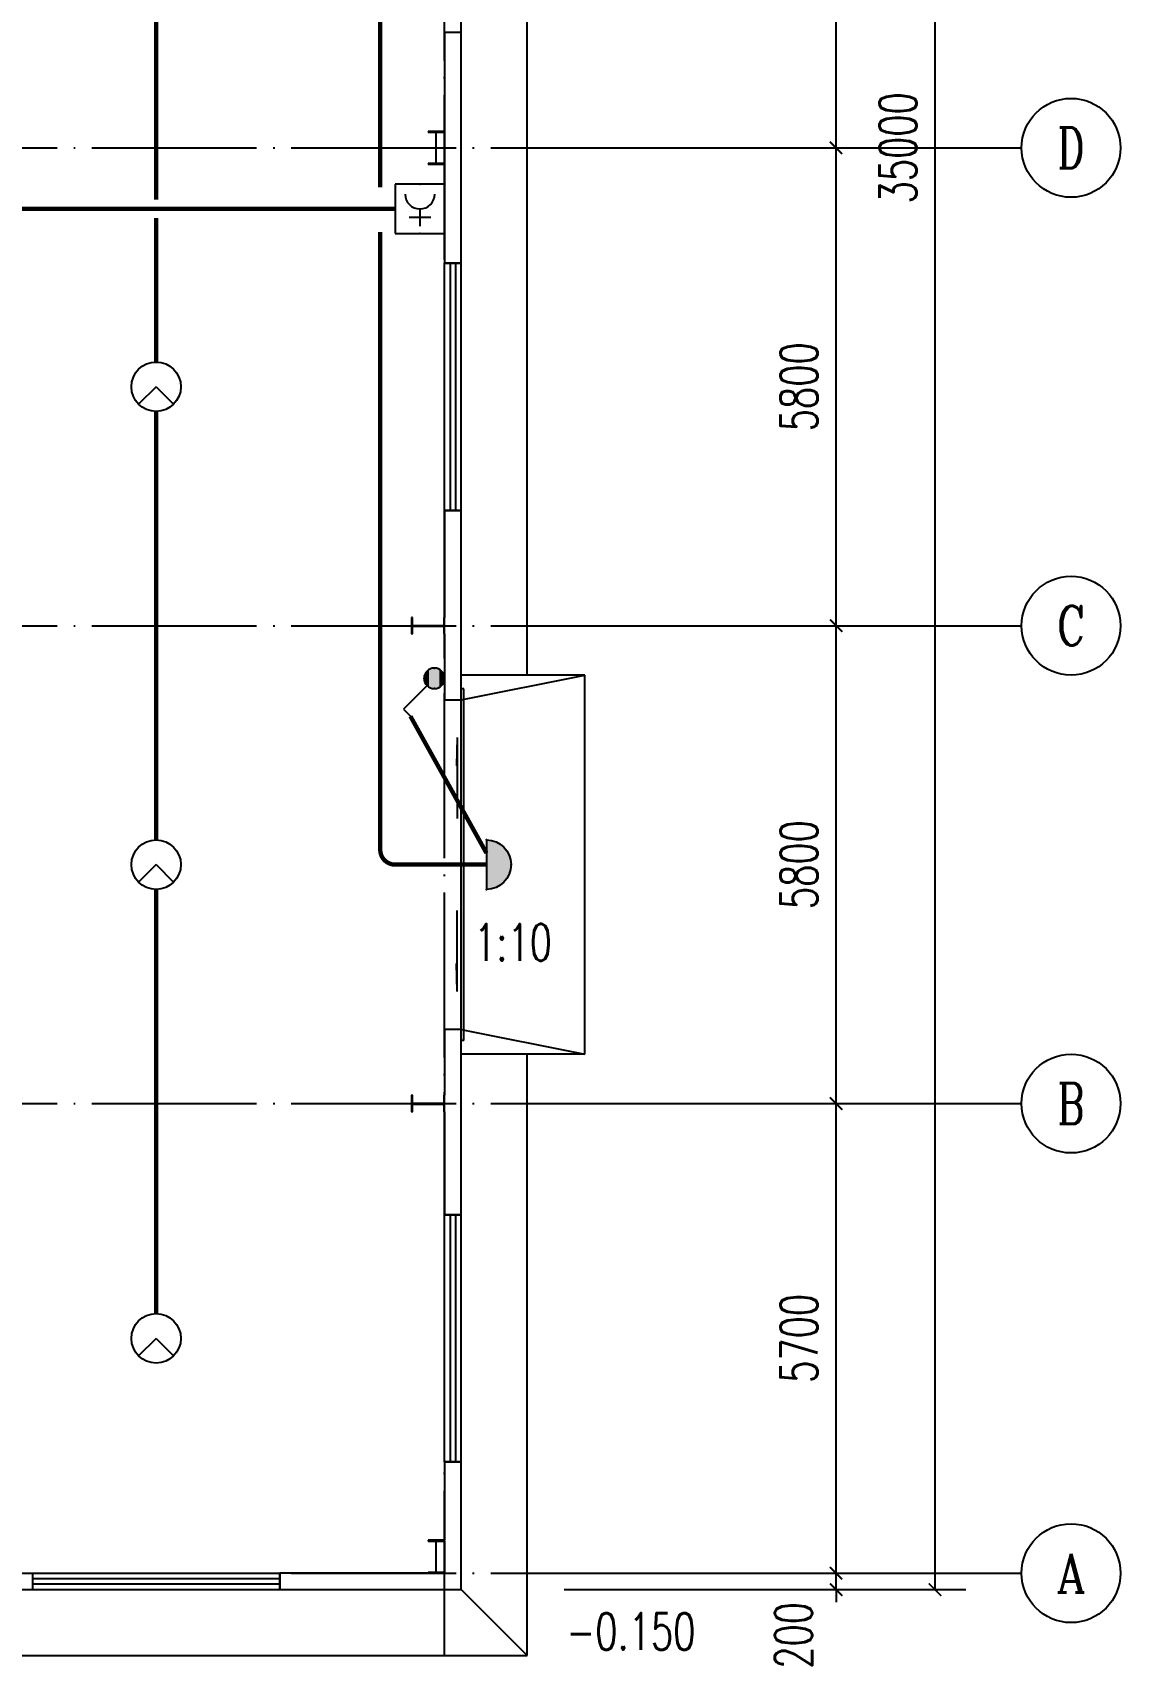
# Model space of a CAD drawing. Extents: x 33088 to 140010, y 13737 to 369010.
# Drawn here: x 92590 to 105790, y 227176 to 246876 of the extents above; entities that cross this region are included whole.
import ezdxf
from ezdxf.enums import TextEntityAlignment as Align

# ---------------------------------------------------------------- set-up
doc = ezdxf.new("R2010")
doc.units = 0
doc.header["$LTSCALE"] = 1000
doc.header["$MEASUREMENT"] = 0
doc.linetypes.add('DOTE', pattern=[2.42, 2, -0.2, 0.02, -0.2])
doc.layers.get('0').update_dxf_attribs({"linetype": 'CONTINUOUS'})
doc.layers.get('DEFPOINTS').update_dxf_attribs({"linetype": 'CONTINUOUS'})
for name, color, linetype in [('AXIS', 3, 'CONTINUOUS'), ('AXIS_TEXT', 7, 'CONTINUOUS'), ('COLUMN', 99, 'CONTINUOUS'), ('DIM_SYMB', 3, 'CONTINUOUS'), ('DOTE', 1, 'DOTE'), ('EQUIP-消防', 3, 'CONTINUOUS'), ('EQUIP-照明', 3, 'CONTINUOUS'), ('GROUND', 2, 'CONTINUOUS'), ('PUB_TEXT', 7, 'CONTINUOUS'), ('STAIR', 2, 'CONTINUOUS'), ('WALL', 9, 'CONTINUOUS'), ('WINDOW', 99, 'CONTINUOUS'), ('WIRE-照明', 1, 'CONTINUOUS')]:
    doc.layers.add(name, color=color, linetype=linetype)
doc.styles.add('_TCH_AXIS', font='COMPLEX', dxfattribs={"bigfont": 'GBCBIG'})
doc.styles.add('_TCH_DIM', font='SIMPLEX', dxfattribs={"bigfont": 'GBCBIG'})
doc.styles.add('_TCH_LABEL', font='COMPLEX', dxfattribs={"bigfont": 'GBCBIG'})
doc.styles.add('COMPLEX', font='COMPLEX')
doc.styles.add('DIM_FONT', font='SIMPLEX', dxfattribs={"width": 0.7, "bigfont": 'GBCBIG'})
doc.styles.get("Standard").update_dxf_attribs({"font": 'gbenor.shx', "bigfont": 'gbcbig.shx'})
doc.dimstyles.new('DIMN150', dxfattribs={"dimscale": 1.5, "dimtxt": 300, "dimasz": 100, "dimexe": 250, "dimexo": 300, "dimgap": 150, "dimtad": 1, "dimdec": 0, "dimzin": 0, "dimtxsty": 'DIM_FONT', "dimblk": 'ARCHTICK', "dimcen": 0.09, "dimclrt": 7, "dimazin": 3, "dimtfac": 1, "dimtdec": 0, "dimtix": 1, "dimtmove": 0, "dimatfit": 3, "dimtolj": 1, "dimtzin": 0})

# ---------------------------------------------------------------- blocks, each defined once
blk = doc.blocks.new('_AXISO')
blk.add_circle((0, 0), 0.5)
at = {"layer": 'AXIS_TEXT', "style": 'COMPLEX', "width": 1.041667}
blk.add_attdef('A', text='', height=0.56, dxfattribs=at).set_placement((-0.25, -0.28), (0.25, -0.28), align=Align.FIT)
blk = doc.blocks.new('_ARCHTICK')
at = {"color": 0, "linetype": 'BYBLOCK', "const_width": 0.15}
blk.add_lwpolyline([(-0.5, -0.5), (0.5, 0.5)], dxfattribs=at)
blk = doc.blocks.new('*D92')
at = {"layer": 'AXIS', "color": 0}
for p, q in [((208993, 270315), (213868, 270315)), ((213493, 235315), (213493, 270315)), ((208993, 235315), (213868, 235315))]:
    blk.add_line(p, q, dxfattribs=at)
at = {"layer": 'DEFPOINTS', "color": 0}
for p in [(208543, 270315), (213493, 270315), (208543, 235315)]:
    blk.add_point(p, dxfattribs=at)
at = {"layer": 'AXIS', "color": 0, "xscale": 150, "yscale": 150, "zscale": 150}
for p, rotation in [((213493, 270315), 90), ((213493, 235315), 270)]:
    blk.add_blockref('_ARCHTICK', p, dxfattribs=dict(at, rotation=rotation))
at = {"layer": 'AXIS', "color": 7, "insert": (213043, 252815), "char_height": 450, "attachment_point": 5, "rotation": 90, "style": 'DIM_FONT'}
blk.add_mtext('\\A1;35000', dxfattribs=at)
blk = doc.blocks.new('*D93')
at = {"layer": 'AXIS', "color": 0}
for p, q in [((212293, 235515), (212293, 235665)), ((208993, 235515), (212668, 235515)), ((212293, 235315), (212293, 235515)), ((208993, 235315), (212668, 235315)), ((212293, 235315), (212293, 235165))]:
    blk.add_line(p, q, dxfattribs=at)
at = {"layer": 'DEFPOINTS', "color": 0}
for p in [(208543, 235515), (212293, 235515), (208543, 235315)]:
    blk.add_point(p, dxfattribs=at)
at = {"layer": 'AXIS', "color": 0, "xscale": 150, "yscale": 150, "zscale": 150}
for p, rotation in [((212293, 235515), 270), ((212293, 235315), 90)]:
    blk.add_blockref('_ARCHTICK', p, dxfattribs=dict(at, rotation=rotation))
at = {"layer": 'AXIS', "color": 7, "insert": (211776, 234760), "char_height": 450, "attachment_point": 5, "rotation": 90, "style": 'DIM_FONT'}
blk.add_mtext('\\A1;200', dxfattribs=at)
blk = doc.blocks.new('*D94')
at = {"layer": 'AXIS', "color": 0}
for p, q in [((208993, 241215), (212668, 241215)), ((212293, 235515), (212293, 241215)), ((208993, 235515), (212668, 235515))]:
    blk.add_line(p, q, dxfattribs=at)
at = {"layer": 'DEFPOINTS', "color": 0}
for p in [(208543, 241215), (212293, 241215), (208543, 235515)]:
    blk.add_point(p, dxfattribs=at)
at = {"layer": 'AXIS', "color": 0, "xscale": 150, "yscale": 150, "zscale": 150}
for p, rotation in [((212293, 241215), 90), ((212293, 235515), 270)]:
    blk.add_blockref('_ARCHTICK', p, dxfattribs=dict(at, rotation=rotation))
at = {"layer": 'AXIS', "color": 7, "insert": (211843, 238365), "char_height": 450, "attachment_point": 5, "rotation": 90, "style": 'DIM_FONT'}
blk.add_mtext('\\A1;5700', dxfattribs=at)
blk = doc.blocks.new('*D95')
at = {"layer": 'AXIS', "color": 0}
for p, q in [((208993, 247015), (212668, 247015)), ((212293, 241215), (212293, 247015)), ((208993, 241215), (212668, 241215))]:
    blk.add_line(p, q, dxfattribs=at)
at = {"layer": 'DEFPOINTS', "color": 0}
for p in [(208543, 247015), (212293, 247015), (208543, 241215)]:
    blk.add_point(p, dxfattribs=at)
at = {"layer": 'AXIS', "color": 0, "xscale": 150, "yscale": 150, "zscale": 150}
for p, rotation in [((212293, 247015), 90), ((212293, 241215), 270)]:
    blk.add_blockref('_ARCHTICK', p, dxfattribs=dict(at, rotation=rotation))
at = {"layer": 'AXIS', "color": 7, "insert": (211843, 244115), "char_height": 450, "attachment_point": 5, "rotation": 90, "style": 'DIM_FONT'}
blk.add_mtext('\\A1;5800', dxfattribs=at)
blk = doc.blocks.new('*D96')
at = {"layer": 'AXIS', "color": 0}
for p, q in [((208993, 252815), (212668, 252815)), ((212293, 247015), (212293, 252815)), ((208993, 247015), (212668, 247015))]:
    blk.add_line(p, q, dxfattribs=at)
at = {"layer": 'DEFPOINTS', "color": 0}
for p in [(208543, 252815), (212293, 252815), (208543, 247015)]:
    blk.add_point(p, dxfattribs=at)
at = {"layer": 'AXIS', "color": 0, "xscale": 150, "yscale": 150, "zscale": 150}
for p, rotation in [((212293, 252815), 90), ((212293, 247015), 270)]:
    blk.add_blockref('_ARCHTICK', p, dxfattribs=dict(at, rotation=rotation))
at = {"layer": 'AXIS', "color": 7, "insert": (211843, 249915), "char_height": 450, "attachment_point": 5, "rotation": 90, "style": 'DIM_FONT'}
blk.add_mtext('\\A1;5800', dxfattribs=at)
blk = doc.blocks.new('*D97')
at = {"layer": 'AXIS', "color": 0}
for p, q in [((208993, 258615), (212668, 258615)), ((212293, 252815), (212293, 258615)), ((208993, 252815), (212668, 252815))]:
    blk.add_line(p, q, dxfattribs=at)
at = {"layer": 'DEFPOINTS', "color": 0}
for p in [(208543, 258615), (212293, 258615), (208543, 252815)]:
    blk.add_point(p, dxfattribs=at)
at = {"layer": 'AXIS', "color": 0, "xscale": 150, "yscale": 150, "zscale": 150}
for p, rotation in [((212293, 258615), 90), ((212293, 252815), 270)]:
    blk.add_blockref('_ARCHTICK', p, dxfattribs=dict(at, rotation=rotation))
at = {"layer": 'AXIS', "color": 7, "insert": (211843, 255715), "char_height": 450, "attachment_point": 5, "rotation": 90, "style": 'DIM_FONT'}
blk.add_mtext('\\A1;5800', dxfattribs=at)
blk = doc.blocks.new('$WINLIB2D$00000001')
for p, q in [((-0.5, 0.5), (0.5, 0.5)), ((-0.5, 0.5), (-0.5, -0.5)), ((0.5, -0.5), (0.5, 0.5)), ((0.5, 0.1667), (-0.5, 0.1667)), ((0.5, -0.1667), (-0.5, -0.1667)), ((-0.5, -0.5), (0.5, -0.5))]:
    blk.add_line(p, q)
blk = doc.blocks.new('$DORLIB2D$00000130')
at = {"color": 0, "linetype": 'CONTINUOUS'}
for p, q in [((-0.5333, 0.6601), (-0.5333, 0.5127)), ((0, 0.6601), (-0.5333, 0.6601)), ((0, 0.5127), (0, 0.6601)), ((0.5333, 0.6601), (0, 0.6601)), ((0.5333, 0.6601), (0.5333, 0.5127)), ((0, 0.5127), (-0.5333, 0.5127)), ((0.5333, 0.5127), (0, 0.5127)), ((-0.3853, 0.2694), (-0.1396, 0.2694)), ((-0.3853, 0.2694), (-0.2999, 0.2144)), ((-0.2999, 0.2144), (-0.2999, 0.2694)), ((0.3853, 0.2694), (0.1396, 0.2694)), ((0.2999, 0.2144), (0.2999, 0.2694)), ((0.3853, 0.2694), (0.2999, 0.2144))]:
    blk.add_line(p, q, dxfattribs=at)
blk = doc.blocks.new('$EQUIP$00001176')
for q in [(-0.354, -0.354), (0.354, -0.354)]:
    blk.add_line((0, 0), q)
blk.add_circle((0, 0), 0.5)
at = {"style": '_TCH_LABEL', "flags": 9}
blk.add_attdef('A', (0, 0), '', height=0.00002, dxfattribs=at)
blk = doc.blocks.new('$EQUIP$00001712')
for p, q in [((-0.5, 1), (-0.5, 0)), ((0.5, 1), (-0.5, 1)), ((0.5, 0), (0.5, 1)), ((-0.219, 0.331), (0.222, 0.331)), ((0, 0.5), (0, 0.15)), ((-0.5, 0), (0.5, 0))]:
    blk.add_line(p, q)
blk.add_arc((0, 0.8), 0.3, 180, 0)
for p in [(0, 1), (-0.5, 0.5), (0.5, 0.5), (0, 0)]:
    blk.add_point(p)
at = {"flags": 1}
blk.add_attdef('B', text='', height=0.4, dxfattribs=at).set_placement((0.726, 0.302), align=Align.MIDDLE_CENTER)
blk = doc.blocks.new('$EQUIP$00001962')
for p, q in [((0.147, 0.356), (0.625, 0.833)), ((0.625, 0.833), (0.766, 0.692))]:
    blk.add_line(p, q)
blk.add_circle((0, 0.208), 0.208)
for p in [(0, 0.417), (-0.208, 0.208), (0, 0), (0.208, 0.208)]:
    blk.add_point(p)
for points in [[(-0.104, 0.389), (0.104, 0.389), (-0.18, 0.313), (0.18, 0.313)], [(0, 0.417), (0, 0.417), (-0.104, 0.389), (0.104, 0.389)], [(-0.18, 0.313), (0.18, 0.313), (-0.208, 0.208), (0.208, 0.208)], [(-0.18, 0.104), (0.18, 0.104), (-0.208, 0.208), (0.208, 0.208)], [(-0.104, 0.028), (0.104, 0.028), (-0.18, 0.104), (0.18, 0.104)], [(0, 0), (0, 0), (-0.104, 0.028), (0.104, 0.028)]]:
    blk.add_solid(points)
blk = doc.blocks.new('$EQUIP$00001168')
blk.add_line((-0.5, 0), (0.5, 0))
blk.add_arc((0, 0), 0.5, 180, 0)
for p in [(-0.5, 0), (0, 0), (0.5, 0), (0, -0.5)]:
    blk.add_point(p)
for points in [[(0.433, -0.25), (-0.433, -0.25), (0.5, 0), (-0.5, 0)], [(0.25, -0.433), (-0.25, -0.433), (0.433, -0.25), (-0.433, -0.25)], [(0, -0.5), (0, -0.5), (0.25, -0.433), (-0.25, -0.433)]]:
    blk.add_solid(points)
at = {"flags": 9}
blk.add_attdef('A', (0, 0), '', height=0.00002, dxfattribs=at)
blk = doc.blocks.new('DF212R')
at = {"layer": 'AXIS', "color": 8}
for p, q in [((208543.5, 252815), (214543.5, 252815)), ((208543.5, 247015), (214543.5, 247015)), ((208543.5, 241215), (214543.5, 241215)), ((208543.5, 235515), (214543.5, 235515))]:
    blk.add_line(p, q, dxfattribs=at)
at = {"layer": 'COLUMN', "color": 8}
for p, q in [((207543.5, 253015), (207343.5, 253015)), ((207343.5, 253015), (207343.5, 253005)), ((207343.5, 253005), (207431.3, 253005)), ((207431.3, 253005), (207436.3, 253000)), ((207436.3, 253000), (207436.3, 252630)), ((207442.3, 253000), (207447.3, 253005)), ((207442.3, 252630), (207442.3, 253000)), ((207447.3, 253005), (207543.5, 253005)), ((207543.5, 253005), (207543.5, 253015)), ((207431.3, 252625), (207343.5, 252625)), ((207343.5, 252625), (207343.5, 252615)), ((207343.5, 252615), (207543.5, 252615)), ((207436.3, 252630), (207431.3, 252625)), ((207447.3, 252625), (207442.3, 252630)), ((207543.5, 252625), (207447.3, 252625)), ((207543.5, 252615), (207543.5, 252625)), ((207153.5, 247115), (207143.5, 247115)), ((207143.5, 247115), (207143.5, 246915)), ((207153.5, 247018.9), (207153.5, 247115)), ((207543.5, 247115), (207533.5, 247115)), ((207533.5, 247115), (207533.5, 247018.9)), ((207543.5, 246915), (207543.5, 247115)), ((207143.5, 246915), (207153.5, 246915)), ((207158.5, 247013.9), (207153.5, 247018.9)), ((207153.5, 247002.9), (207158.5, 247007.9)), ((207153.5, 246915), (207153.5, 247002.9)), ((207528.5, 247013.9), (207158.5, 247013.9)), ((207158.5, 247007.9), (207528.5, 247007.9)), ((207533.5, 247018.9), (207528.5, 247013.9)), ((207528.5, 247007.9), (207533.5, 247002.9)), ((207533.5, 247002.9), (207533.5, 246915)), ((207533.5, 246915), (207543.5, 246915)), ((207153.5, 241315), (207143.5, 241315)), ((207143.5, 241315), (207143.5, 241115)), ((207153.5, 241218.9), (207153.5, 241315)), ((207158.5, 241213.9), (207153.5, 241218.9)), ((207153.5, 241202.9), (207158.5, 241207.9)), ((207153.5, 241115), (207153.5, 241202.9)), ((207528.5, 241213.9), (207158.5, 241213.9)), ((207158.5, 241207.9), (207528.5, 241207.9)), ((207533.5, 241218.9), (207528.5, 241213.9)), ((207528.5, 241207.9), (207533.5, 241202.9)), ((207543.5, 241315), (207533.5, 241315)), ((207533.5, 241315), (207533.5, 241218.9)), ((207533.5, 241202.9), (207533.5, 241115)), ((207543.5, 241115), (207543.5, 241315)), ((207143.5, 241115), (207153.5, 241115)), ((207533.5, 241115), (207543.5, 241115)), ((207543.5, 235915), (207343.5, 235915)), ((207343.5, 235915), (207343.5, 235905)), ((207343.5, 235905), (207431.3, 235905)), ((207431.3, 235905), (207436.3, 235900)), ((207436.3, 235900), (207436.3, 235530)), ((207442.3, 235900), (207447.3, 235905)), ((207442.3, 235530), (207442.3, 235900)), ((207447.3, 235905), (207543.5, 235905)), ((207543.5, 235905), (207543.5, 235915)), ((207431.3, 235525), (207343.5, 235525)), ((207343.5, 235525), (207343.5, 235515)), ((207343.5, 235515), (207543.5, 235515)), ((207436.3, 235530), (207431.3, 235525)), ((207447.3, 235525), (207442.3, 235530)), ((207543.5, 235525), (207447.3, 235525)), ((207543.5, 235515), (207543.5, 235525))]:
    blk.add_line(p, q, dxfattribs=at)
at = {"layer": 'DIM_SYMB', "color": 8}
blk.add_lwpolyline([(207879.9, 242791.5, 0, 0, 0), (208387.1, 242791.5, 120, 0, 0), (208837.1, 242791.5, 0, 0, 0)], format="xyseb", dxfattribs=at)
at = {"layer": 'DOTE', "color": 8}
for p, q in [((207543.5, 234515), (207543.5, 271115)), ((164543.5, 252815), (208543.5, 252815)), ((164543.5, 247015), (208543.5, 247015)), ((164543.5, 241215), (208543.5, 241215)), ((164543.5, 235515), (208543.5, 235515))]:
    blk.add_line(p, q, dxfattribs=at)
at = {"layer": 'GROUND', "color": 8}
for p, q in [((208543.5, 246414.6), (208543.5, 271115)), ((207743.5, 246414.6), (207743.5, 270315)), ((207743.5, 235315), (207743.5, 241814.6)), ((208543.5, 234515), (208543.5, 241814.6)), ((165343.5, 235315), (207743.5, 235315)), ((207743.5, 235315), (208543.5, 234515)), ((164543.5, 234515), (208543.5, 234515))]:
    blk.add_line(p, q, dxfattribs=at)
at = {"layer": 'STAIR', "color": 8}
for p, q in [((209243.5, 246414.6), (207743.5, 246414.6)), ((207743.5, 241814.6), (207743.5, 246414.6)), ((207743.5, 246114.6), (209243.5, 246414.6)), ((209243.5, 241814.6), (209243.5, 246414.6)), ((207743.5, 242114.6), (209243.5, 241814.6)), ((209243.5, 241814.6), (207743.5, 241814.6))]:
    blk.add_line(p, q, dxfattribs=at)
at = {"layer": 'WALL', "color": 8}
for p, q in [((207743.5, 254215), (207543.5, 254215)), ((207543.5, 254215), (207543.5, 251415)), ((207743.5, 251415), (207743.5, 254215)), ((207543.5, 251415), (207743.5, 251415)), ((207743.5, 248415), (207543.5, 248415)), ((207543.5, 248415), (207543.5, 247115)), ((207743.5, 247013), (207743.5, 248415)), ((207543.5, 246915), (207543.5, 246115)), ((207743.5, 246115), (207743.5, 247013)), ((207543.5, 246115), (207743.5, 246115)), ((207743.5, 242115), (207543.5, 242115)), ((207543.5, 242115), (207543.5, 241315)), ((207743.5, 241213), (207743.5, 242115)), ((207743.5, 239865), (207743.5, 241213)), ((207543.5, 241115), (207543.5, 239865)), ((207543.5, 239865), (207743.5, 239865)), ((207743.5, 236865), (207543.5, 236865)), ((207543.5, 236865), (207543.5, 235915)), ((207743.5, 235315), (207743.5, 236865)), ((207543.5, 235905), (207543.5, 235525)), ((207343.5, 235515), (205543.5, 235515)), ((205543.5, 235515), (205543.5, 235315)), ((205543.5, 235315), (207743.5, 235315))]:
    blk.add_line(p, q, dxfattribs=at)
at = {"layer": 'AXIS', "color": 8}
ref = blk.add_blockref('_AXISO', (215143.5, 252815), dxfattribs=dict(at, xscale=1200, yscale=1200, zscale=1200))
ref.add_attrib('A', 'D', dxfattribs={"layer": 'AXIS_TEXT', "color": 8, "height": 493.2, "style": '_TCH_AXIS', "width": 0.823529}).set_placement((214979.1, 252568.5), (215307.9, 252568.5), align=Align.FIT)
ref = blk.add_blockref('_AXISO', (215143.5, 247015), dxfattribs=dict(at, xscale=1200, yscale=1200, zscale=1200))
ref.add_attrib('A', 'C', dxfattribs={"layer": 'AXIS_TEXT', "color": 8, "height": 480.7, "style": '_TCH_AXIS'}).set_placement((214971.8, 246774.7), (215315.2, 246774.7), align=Align.FIT)
ref = blk.add_blockref('_AXISO', (215143.5, 241215), dxfattribs=dict(at, xscale=1200, yscale=1200, zscale=1200))
ref.add_attrib('A', 'B', dxfattribs={"layer": 'AXIS_TEXT', "color": 8, "height": 493.2, "style": '_TCH_AXIS', "width": 0.823529}).set_placement((214979.1, 240968.5), (215307.9, 240968.5), align=Align.FIT)
ref = blk.add_blockref('_AXISO', (215143.5, 235515), dxfattribs=dict(at, xscale=1200, yscale=1200, zscale=1200))
ref.add_attrib('A', 'A', dxfattribs={"layer": 'AXIS_TEXT', "color": 8, "height": 468.8, "style": '_TCH_AXIS', "width": 0.888889}).set_placement((214964.9, 235280.7), (215322.1, 235280.7), align=Align.FIT)
at = {"layer": 'WINDOW', "color": 8, "rotation": 90}
for name, p, xscale, yscale, zscale in [('$WINLIB2D$00000001', (207643.5, 249915), 3000, 200, 3000), ('$DORLIB2D$00000130', (207643.5, 244115), -4000, -200, -4000), ('$WINLIB2D$00000001', (207643.5, 238365), 3000, 200, 3000)]:
    blk.add_blockref(name, p, dxfattribs=dict(at, xscale=xscale, yscale=yscale, zscale=zscale))
at = {"layer": 'WINDOW', "color": 8, "xscale": 3000, "yscale": 200, "zscale": 3000}
blk.add_blockref('$WINLIB2D$00000001', (204043.5, 235415), dxfattribs=at)
at = {"layer": 'PUB_TEXT', "color": 8, "style": '_TCH_DIM', "width": 0.705882}
blk.add_text('1:10', height=446.25, dxfattribs=at).set_placement((207901, 242949))
at = {"layer": 'PUB_TEXT', "color": 7, "style": '_TCH_DIM', "width": 0.705882}
blk.add_text('-0.150', height=446.25, dxfattribs=at).set_placement((209020.8, 234585.3))
at = {"layer": 'AXIS', "color": 8}
for p1, p2, distance, picture, middle in [((208543.5, 235315), (208543.5, 270315), -4950, '*D92', (213043.5, 252815)), ((208543.5, 252815), (208543.5, 258615), -3750, '*D97', (211843.5, 255715)), ((208543.5, 247015), (208543.5, 252815), -3750, '*D96', (211843.5, 249915)), ((208543.5, 241215), (208543.5, 247015), -3750, '*D95', (211843.5, 244115)), ((208543.5, 235515), (208543.5, 241215), -3750, '*D94', (211843.5, 238365))]:
    dim = blk.add_aligned_dim(p1=p1, p2=p2, distance=distance, dimstyle='DIMN150', dxfattribs=at)
    dim.commit()
    dim.dimension.update_dxf_attribs({"geometry": picture, "text_midpoint": middle})
dim = blk.add_linear_dim(base=(212293.5, 235515), p1=(208543.5, 235315), p2=(208543.5, 235515), angle=90, dimstyle='DIMN150', dxfattribs=at)
dim.commit()
dim.dimension.update_dxf_attribs({"geometry": '*D93', "text_midpoint": (211776, 234760), "dimtype": 161})

msp = doc.modelspace()

# ---------------------------------------------------------------- linework, layer by layer
at = {"layer": 'WIRE-照明', "linetype": 'CONTINUOUS', "const_width": 52.5}
for points in [[(68867, 261887), (96629, 261887, -0.414214), (96809, 261707), (96809, 244997)], [(98097, 236776), (96989, 236776, -0.414214), (96809, 236956), (96809, 244456)]]:
    msp.add_lwpolyline(points, format="xyb", dxfattribs=at)
for points in [[(94090, 244848), (94090, 248076)], [(94090, 242876), (94090, 244623)], [(94090, 237076), (94090, 242276)], [(98097, 236917), (97175, 238577)], [(94090, 231326), (94090, 236476)]]:
    msp.add_lwpolyline(points, dxfattribs=at)
at = {"layer": 'WIRE-照明', "color": 5, "linetype": 'CONTINUOUS', "const_width": 52.5}
msp.add_lwpolyline([(96990, 244735), (91640, 244735)], dxfattribs=at)

# ---------------------------------------------------------------- block references
msp.add_blockref('DF212R', (-109954, -7339))
at = {"layer": 'EQUIP-消防', "xscale": 600, "yscale": 600, "zscale": 600}
msp.add_blockref('$EQUIP$00001712', (97290, 244435), dxfattribs=at)
at = {"layer": 'EQUIP-照明', "xscale": 600, "yscale": 600, "zscale": 600}
for p in [(94090, 242576), (94090, 236776), (94090, 231026)]:
    msp.add_blockref('$EQUIP$00001176', p, dxfattribs=at)
at = {"layer": 'EQUIP-照明', "xscale": -600, "yscale": 600, "zscale": 600, "rotation": 90}
for name, p in [('$EQUIP$00001962', (97590, 239037)), ('$EQUIP$00001168', (98097, 236776))]:
    msp.add_blockref(name, p, dxfattribs=at)

doc.saveas('drawing.dxf')
